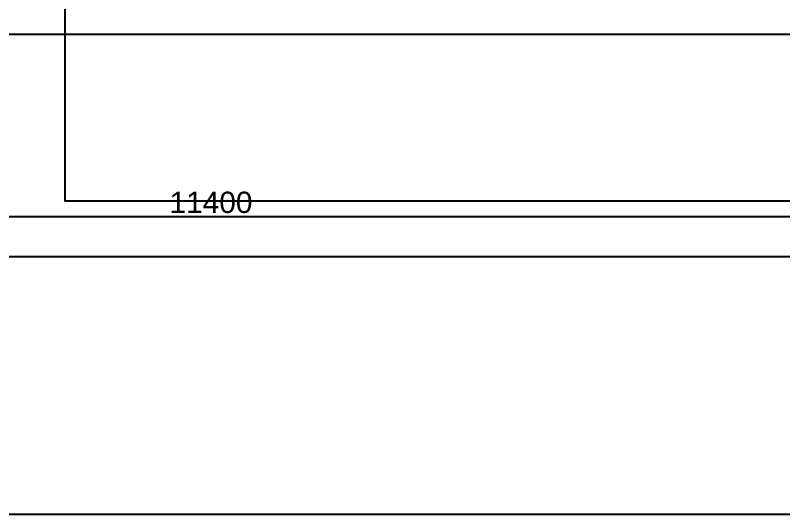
# Model space of a CAD drawing. Header units: millimetres. Extents: x 2519235 to 7246330, y 25937 to 201821.
# Drawn here: x 2833512 to 2838912, y 96627 to 100135 of the extents above; entities that cross this region are included whole.
import ezdxf
from ezdxf.xclip import XClip

# ---------------------------------------------------------------- set-up
doc = ezdxf.new("R2010")
doc.units = ezdxf.units.MM
doc.header["$XCLIPFRAME"] = 0
doc.layers.add('010 - ASPG_DIMS_NOM', color=7, linetype='Continuous')
doc.layers.add('010 - ASPG_DIMS_OVERALL_2', color=7, linetype='Continuous')
doc.styles.add('FAMELINE_FOR_CKST', font='arial.ttf')
doc.dimstyles.new('FAMELINE-CKST_C-C', dxfattribs={"dimtxt": 0.3, "dimasz": 0.15, "dimexe": 0.1, "dimexo": 0.1, "dimgap": 0.05, "dimtad": 1, "dimzin": 0, "dimdsep": 46, "dimtxsty": 'FAMELINE_FOR_CKST', "dimblk": 'ORIGIN', "dimblk1": 'ORIGIN', "dimblk2": 'ORIGIN', "dimsah": 1, "dimcen": 0.1, "dimdle": 0.1, "dimclrd": 7, "dimclre": 7, "dimclrt": 7, "dimadec": 0, "dimazin": 0, "dimtfac": 1, "dimtix": 1, "dimtmove": 2, "dimatfit": 3, "dimfxl": 1, "dimtolj": 1, "dimtzin": 0, "dimlwd": -1, "dimlwe": -1, "dimarcsym": 0})

# ---------------------------------------------------------------- blocks, each defined once
blk = doc.blocks.new('_Origin')
at = {"color": 7, "linetype": 'ByBlock', "lineweight": -2}
blk.add_line((0, 0), (-1, 0), dxfattribs=at)
blk.add_circle((0, 0), 0.5, dxfattribs=at)
blk = doc.blocks.new('*D2765')
at = {"layer": '010 - ASPG_DIMS_OVERALL_2', "color": 7, "transparency": 16777216}
for p, q in [((-24600, 98950), (-24600, 98387.5)), ((0, 98950), (0, 98387.5)), ((-75, 98437.5), (-24525, 98437.5))]:
    blk.add_line(p, q, dxfattribs=at)
at = {"layer": 'Defpoints', "color": 7, "transparency": 16777216}
for p in [(-24600, 99000), (0, 99000), (-24600, 98437.5)]:
    blk.add_point(p, dxfattribs=at)
at = {"layer": '010 - ASPG_DIMS_OVERALL_2', "color": 7, "transparency": 16777216, "xscale": 75, "yscale": 75, "zscale": 75, "rotation": 180}
blk.add_blockref('_Origin', (-24600, 98437.5), dxfattribs=at)
at = {"layer": '010 - ASPG_DIMS_OVERALL_2', "color": 7, "transparency": 16777216, "xscale": 75, "yscale": 75, "zscale": 75}
blk.add_blockref('_Origin', (0, 98437.5), dxfattribs=at)
at = {"layer": '010 - ASPG_DIMS_OVERALL_2', "color": 7, "transparency": 16777216, "insert": (-12300, 98539.1), "char_height": 150, "attachment_point": 5, "style": 'FAMELINE_FOR_CKST'}
blk.add_mtext('\\A1;24600', dxfattribs=at)
blk = doc.blocks.new('*D2768')
at = {"layer": '010 - ASPG_DIMS_NOM', "color": 7, "transparency": 16777216}
for p, q in [((-24600, 98950), (-24600, 98668.7)), ((-13200, 98950), (-13200, 98668.7)), ((-13275, 98718.7), (-24525, 98718.7))]:
    blk.add_line(p, q, dxfattribs=at)
at = {"layer": 'Defpoints', "color": 7, "transparency": 16777216}
for p in [(-24600, 99000), (-13200, 99000), (-24600, 98718.7)]:
    blk.add_point(p, dxfattribs=at)
at = {"layer": '010 - ASPG_DIMS_NOM', "color": 7, "transparency": 16777216, "xscale": 75, "yscale": 75, "zscale": 75, "rotation": 180}
blk.add_blockref('_Origin', (-24600, 98718.7), dxfattribs=at)
at = {"layer": '010 - ASPG_DIMS_NOM', "color": 7, "transparency": 16777216, "xscale": 75, "yscale": 75, "zscale": 75}
blk.add_blockref('_Origin', (-13200, 98718.7), dxfattribs=at)
at = {"layer": '010 - ASPG_DIMS_NOM', "color": 7, "transparency": 16777216, "insert": (-18900, 98820.3), "char_height": 150, "attachment_point": 5, "style": 'FAMELINE_FOR_CKST'}
blk.add_mtext('\\A1;11400', dxfattribs=at)
blk = doc.blocks.new('W-1-PP17-ENT1_REV02_20260415-160712_PP17_ENT1_SE_ELE1')
at = {"layer": 'Defpoints', "color": 7}
blk.add_lwpolyline([(-19925, 100790), (19163.1, 100790), (19163.1, 98830), (-19925, 98830)], close=True, dxfattribs=at)
blk = doc.blocks.new('A$Cb853d02f')
at = {"layer": 'Defpoints', "color": 7}
blk.add_lwpolyline([(773.84, 0), (0, 0), (0, 444), (773.84, 444)], close=True, dxfattribs=at)
blk = doc.blocks.new('W-1-PP17-ENT1_REV02_20260415-160509_PP17_ENT1_ELE1_DIMS_1')
at = {"layer": '010 - ASPG_DIMS_NOM', "color": 7}
dim = blk.add_linear_dim(base=(-24600, 98718.7), p1=(-13200, 99000), p2=(-24600, 99000), dimstyle='FAMELINE-CKST_C-C', override={"dimscale": 500, "dimdec": 0, "dimlfac": 1, "dimclrd": 7, "dimclre": 7, "dimclrt": 7}, dxfattribs=at)
dim.commit()
dim.dimension.update_dxf_attribs({"geometry": '*D2768', "text_midpoint": (-18900, 98820.3)})
at = {"layer": '010 - ASPG_DIMS_OVERALL_2', "color": 7}
dim = blk.add_linear_dim(base=(-24600, 98437.5), p1=(0, 99000), p2=(-24600, 99000), dimstyle='FAMELINE-CKST_C-C', override={"dimscale": 500, "dimdec": 0, "dimlfac": 1, "dimclrd": 7, "dimclre": 7, "dimclrt": 7}, dxfattribs=at)
dim.commit()
dim.dimension.update_dxf_attribs({"geometry": '*D2765', "text_midpoint": (-12300, 98539.1)})

msp = doc.modelspace()

# ---------------------------------------------------------------- linework, layer by layer
at = {"layer": 'Defpoints', "color": 7}
msp.add_line((2895400.188, 100000), (2795400.188, 100000), dxfattribs=at)

# ---------------------------------------------------------------- block references
at = {"color": 7, "xscale": 50, "yscale": 50, "zscale": 50}
msp.add_blockref('A$Cb853d02f', (2822637.995, 96626.65), dxfattribs=at)
at = {"color": 7}
ref = msp.add_blockref('W-1-PP17-ENT1_REV02_20260415-160509_PP17_ENT1_ELE1_DIMS_1', (2853787.508, 0), dxfattribs=at)
XClip(ref).set_block_clipping_path([(-30000, 96626.6495575321), (6019.5013926723, 118826.6489075039)])
ref = msp.add_blockref('W-1-PP17-ENT1_REV02_20260415-160712_PP17_ENT1_SE_ELE1', (2853787.508, 0), dxfattribs=at)
XClip(ref).set_block_clipping_path([(-30000, 96626.6495575321), (6019.5013926723, 118826.6489075039)])

doc.saveas('drawing.dxf')
